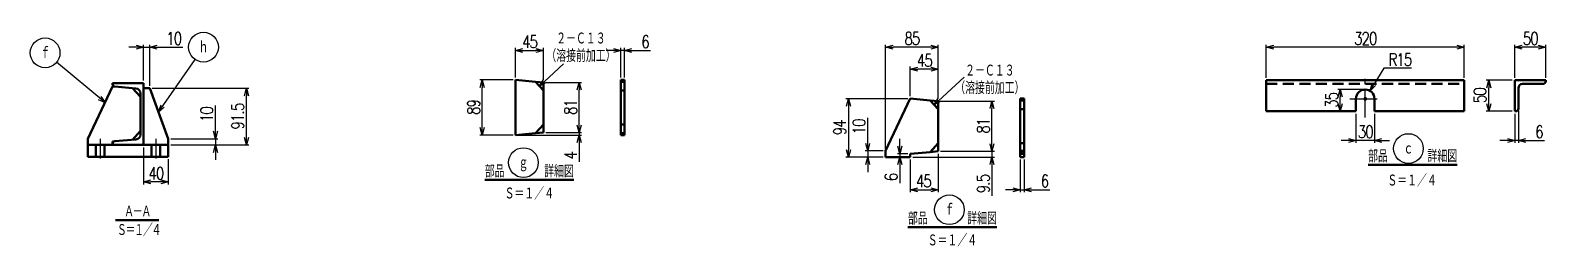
# Model space of a CAD drawing. Header units: millimetres. Extents: x -284 to 3112, y -2398 to 1551.
# Drawn here: x 661 to 3112, y -2398 to -2048 of the extents above; entities that cross this region are included whole.
import ezdxf

# ---------------------------------------------------------------- set-up
doc = ezdxf.new("R2010")
doc.units = ezdxf.units.MM
doc.header["$LTSCALE"] = 1.40315
doc.linetypes.add('CENTER', pattern=[50.8, 31.75, -6.35, 6.35, -6.35])
doc.linetypes.add('DASHED', pattern=[19.05, 12.7, -6.35])
doc.layers.add('NoLayerName_001', color=7, linetype='Continuous')
doc.styles.get("Standard").update_dxf_attribs({"font": 'txt', "bigfont": 'extfont2'})
doc.dimstyles.get("Standard").update_dxf_attribs({"dimtxt": 2.5, "dimasz": 2.5, "dimexe": 1.25, "dimexo": 0.625, "dimtad": 1, "dimdec": 3, "dimzin": 0, "dimdsep": 46, "dimtxsty": 'Standard', "dimcen": 2.5, "dimadec": 0, "dimazin": 0, "dimtfac": 0.75, "dimtdec": 3, "dimtmove": 0, "dimatfit": 3, "dimfxl": 1, "dimarcsym": 0})

# ---------------------------------------------------------------- blocks, each defined once
blk = doc.blocks.new('_OPEN30')
at = {"color": 0, "linetype": 'ByBlock', "lineweight": -2}
for p, q in [((-1, 0.267949), (0, 0)), ((0, 0), (-1, -0.267949)), ((0, 0), (-1, 0))]:
    blk.add_line(p, q, dxfattribs=at)
blk = doc.blocks.new('*D148')
at = {"layer": 'Defpoints', "color": 0}
for p in [(854.3, -2075.5), (844.3, -2133.4), (854.3, -2141.9)]:
    blk.add_point(p, dxfattribs=at)
at = {"layer": 'NoLayerName_001', "color": 0, "linetype": 'Continuous', "lineweight": 25}
for p, q in [((832.3, -2075.5), (820.3, -2075.5)), ((844.3, -2129.4), (844.3, -2071.5)), ((844.3, -2075.5), (854.3, -2075.5)), ((854.3, -2137.9), (854.3, -2071.5)), ((854.3, -2075.5), (908, -2075.5)), ((866.3, -2075.5), (878.3, -2075.5))]:
    blk.add_line(p, q, dxfattribs=at)
at = {"layer": 'NoLayerName_001', "color": 0, "lineweight": 25, "xscale": 12, "yscale": 12, "zscale": 12}
blk.add_blockref('_OPEN30', (844.3, -2075.5), dxfattribs=at)
at = {"layer": 'NoLayerName_001', "color": 0, "lineweight": 25, "xscale": 12, "yscale": 12, "zscale": 12, "rotation": 180}
blk.add_blockref('_OPEN30', (854.3, -2075.5), dxfattribs=at)
at = {"layer": 'NoLayerName_001', "color": 2, "lineweight": 50, "insert": (893.1, -2061.5), "char_height": 20, "attachment_point": 5}
blk.add_mtext('\\W0.8000;\\T0.8750;10', dxfattribs=at)
blk = doc.blocks.new('*D149')
at = {"layer": 'Defpoints', "color": 0}
for p in [(844.3, -2233.4), (884.3, -2252.4), (844.3, -2293.2)]:
    blk.add_point(p, dxfattribs=at)
at = {"layer": 'NoLayerName_001', "color": 0, "linetype": 'Continuous', "lineweight": 25}
for p, q in [((844.3, -2237.4), (844.3, -2297.2)), ((884.3, -2256.4), (884.3, -2297.2)), ((872.3, -2293.2), (856.3, -2293.2))]:
    blk.add_line(p, q, dxfattribs=at)
at = {"layer": 'NoLayerName_001', "color": 0, "lineweight": 25, "xscale": 12, "yscale": 12, "zscale": 12, "rotation": 180}
blk.add_blockref('_OPEN30', (844.3, -2293.2), dxfattribs=at)
at = {"layer": 'NoLayerName_001', "color": 0, "lineweight": 25, "xscale": 12, "yscale": 12, "zscale": 12}
blk.add_blockref('_OPEN30', (884.3, -2293.2), dxfattribs=at)
at = {"layer": 'NoLayerName_001', "color": 2, "lineweight": 50, "insert": (864.3, -2279.2), "char_height": 20, "attachment_point": 5}
blk.add_mtext('\\W0.8000;\\T0.8750;40', dxfattribs=at)
blk = doc.blocks.new('*D150')
at = {"layer": 'Defpoints', "color": 0}
for p in [(854.3, -2141.9), (1010.7, -2141.9), (884.3, -2233.4)]:
    blk.add_point(p, dxfattribs=at)
at = {"layer": 'NoLayerName_001', "color": 0, "linetype": 'Continuous', "lineweight": 25}
for p, q in [((858.3, -2141.9), (1014.7, -2141.9)), ((1010.7, -2221.4), (1010.7, -2153.9)), ((888.3, -2233.4), (1014.7, -2233.4))]:
    blk.add_line(p, q, dxfattribs=at)
at = {"layer": 'NoLayerName_001', "color": 0, "lineweight": 25, "xscale": 12, "yscale": 12, "zscale": 12}
for p, rotation in [((1010.7, -2141.9), 90), ((1010.7, -2233.4), 270)]:
    blk.add_blockref('_OPEN30', p, dxfattribs=dict(at, rotation=rotation))
at = {"layer": 'NoLayerName_001', "color": 2, "lineweight": 50, "insert": (996.7, -2187.7), "char_height": 20, "attachment_point": 5, "rotation": 90}
blk.add_mtext('\\W0.8000;\\T0.8750;91.5', dxfattribs=at)
blk = doc.blocks.new('*D151')
at = {"layer": 'Defpoints', "color": 0}
for p in [(884.3, -2223.4), (884.3, -2233.4), (960.6, -2233.4)]:
    blk.add_point(p, dxfattribs=at)
at = {"layer": 'NoLayerName_001', "color": 0, "linetype": 'Continuous', "lineweight": 25}
for p, q in [((960.6, -2223.4), (960.6, -2169.7)), ((960.6, -2211.4), (960.6, -2199.4)), ((888.3, -2223.4), (964.6, -2223.4)), ((960.6, -2223.4), (960.6, -2233.4)), ((888.3, -2233.4), (964.6, -2233.4)), ((960.6, -2245.4), (960.6, -2257.4))]:
    blk.add_line(p, q, dxfattribs=at)
at = {"layer": 'NoLayerName_001', "color": 0, "lineweight": 25, "xscale": 12, "yscale": 12, "zscale": 12}
for p, rotation in [((960.6, -2223.4), 270), ((960.6, -2233.4), 90)]:
    blk.add_blockref('_OPEN30', p, dxfattribs=dict(at, rotation=rotation))
at = {"layer": 'NoLayerName_001', "color": 2, "lineweight": 50, "insert": (946.6, -2184.5), "char_height": 20, "attachment_point": 5, "rotation": 90}
blk.add_mtext('\\W0.8000;\\T0.8750;10', dxfattribs=at)
blk = doc.blocks.new('JZB_0083')
at = {"layer": 'NoLayerName_001', "color": 7, "linetype": 'Continuous', "lineweight": 50}
for p, q in [((0, 98.1), (0, 100)), ((0, 100), (50, 100)), ((50, 100), (50, 0)), ((37.7, 91.2), (3.7, 94.1)), ((45, 16.8), (45, 83.2)), ((0, 0), (0, 1.9)), ((50, 0), (0, 0)), ((3.7, 5.9), (37.7, 8.8))]:
    blk.add_line(p, q, dxfattribs=at)
for centre, radius, start, end in [((4, 98.1), 4, 180, 265), ((37, 83.2), 8, 0, 85), ((4, 1.9), 4, 95, 180), ((37, 16.8), 8, 275, 0)]:
    blk.add_arc(centre, radius, start, end, dxfattribs=at)
blk = doc.blocks.new('JZB_0084')
at = {"layer": 'NoLayerName_001', "color": 7, "linetype": 'Continuous', "lineweight": 50}
for p, q in [((10, 91.5), (0, 91.5)), ((40, 10), (10, 91.5)), ((40, 0), (40, 10))]:
    blk.add_line(p, q, dxfattribs=at)
blk = doc.blocks.new('JZB_0085')
at = {"layer": 'NoLayerName_001', "color": 7, "linetype": 'Continuous', "lineweight": 50}
for p, q in [((40, 19), (0, 19)), ((0, 0), (0, 19)), ((0, 0), (130, 0)), ((130, 19), (90, 19)), ((130, 0), (130, 19))]:
    blk.add_line(p, q, dxfattribs=at)
blk = doc.blocks.new('JZB_0086')
at = {"layer": 'NoLayerName_001', "color": 4, "linetype": 'CENTER', "lineweight": 25}
blk.add_line((7, 32), (7, 0), dxfattribs=at)
at = {"layer": 'NoLayerName_001', "color": 3, "linetype": 'DASHED', "lineweight": 50}
for p, q in [((0, 22), (0, 3)), ((14, 3), (14, 22))]:
    blk.add_line(p, q, dxfattribs=at)
blk = doc.blocks.new('JZB_0087')
at = {"layer": 'NoLayerName_001', "color": 4, "linetype": 'CENTER', "lineweight": 25}
blk.add_line((7, 32), (7, 0), dxfattribs=at)
at = {"layer": 'NoLayerName_001', "color": 3, "linetype": 'DASHED', "lineweight": 50}
for p, q in [((0, 22), (0, 3)), ((14, 3), (14, 22))]:
    blk.add_line(p, q, dxfattribs=at)
blk = doc.blocks.new('JZB_0088')
at = {"layer": 'NoLayerName_001', "color": 7, "linetype": 'Continuous', "lineweight": 50}
for p, q in [((40, 94.5), (0, 10)), ((43.7, 94.1), (40, 94.5)), ((85, 77.5), (72, 91.7)), ((0, 10), (0, 0)), ((0, 0), (40, 0)), ((40, 5.5), (43.7, 5.9)), ((40, 1.9), (40, 5.5)), ((72, 8.3), (85, 22.5))]:
    blk.add_line(p, q, dxfattribs=at)
blk = doc.blocks.new('DIM_0017')
at = {"color": 3, "linetype": 'Continuous', "lineweight": 25}
for points in [[(121.5, 0), (42.5, 65.5)], [(114.3, 10.1), (121.5, 0), (110.2, 5.2)]]:
    blk.add_lwpolyline(points, dxfattribs=at)
blk.add_circle((24, 80.8), 24, dxfattribs=at)
at = {"color": 2, "linetype": 'Continuous', "lineweight": 50, "width": 0.666667}
blk.add_text('ｆ', height=20, dxfattribs=at).set_placement((16, 70.8))
blk = doc.blocks.new('DIM_0018')
at = {"color": 3, "linetype": 'Continuous', "lineweight": 25}
for points in [[(0, 0), (59.2, 85.1)], [(9.5, 8), (0, 0), (4.2, 11.7)]]:
    blk.add_lwpolyline(points, dxfattribs=at)
blk.add_circle((72.9, 104.8), 24, dxfattribs=at)
at = {"color": 2, "linetype": 'Continuous', "lineweight": 50, "width": 0.666667}
blk.add_text('ｈ', height=20, dxfattribs=at).set_placement((64.9, 94.8))
blk = doc.blocks.new('*D152')
at = {"layer": 'Defpoints', "color": 0}
for p in [(1392.2, -2128.5), (1446.1, -2128.5), (1446.1, -2217.4)]:
    blk.add_point(p, dxfattribs=at)
at = {"layer": 'NoLayerName_001', "color": 0, "linetype": 'Continuous', "lineweight": 25}
for p, q in [((1442.1, -2128.5), (1388.2, -2128.5)), ((1392.2, -2205.4), (1392.2, -2140.5)), ((1442.1, -2217.4), (1388.2, -2217.4))]:
    blk.add_line(p, q, dxfattribs=at)
at = {"layer": 'NoLayerName_001', "color": 0, "lineweight": 25, "xscale": 12, "yscale": 12, "zscale": 12}
for p, rotation in [((1392.2, -2128.5), 90), ((1392.2, -2217.4), 270)]:
    blk.add_blockref('_OPEN30', p, dxfattribs=dict(at, rotation=rotation))
at = {"layer": 'NoLayerName_001', "color": 2, "lineweight": 50, "insert": (1378.2, -2173), "char_height": 20, "attachment_point": 5, "rotation": 90}
blk.add_mtext('\\W0.8000;\\T0.8750;89', dxfattribs=at)
blk = doc.blocks.new('*D153')
at = {"layer": 'Defpoints', "color": 0}
for p in [(1446.1, -2217.4), (1549, -2213.5), (1549, -2217.4)]:
    blk.add_point(p, dxfattribs=at)
at = {"layer": 'NoLayerName_001', "color": 0, "linetype": 'Continuous', "lineweight": 25}
for p, q in [((1549, -2201.5), (1549, -2189.5)), ((1450.1, -2217.4), (1553, -2217.4)), ((1549, -2213.5), (1549, -2217.4)), ((1549, -2217.4), (1549, -2260.9)), ((1549, -2229.4), (1549, -2241.4))]:
    blk.add_line(p, q, dxfattribs=at)
at = {"layer": 'NoLayerName_001', "color": 0, "lineweight": 25, "xscale": 12, "yscale": 12, "zscale": 12}
for p, rotation in [((1549, -2213.5), 270), ((1549, -2217.4), 90)]:
    blk.add_blockref('_OPEN30', p, dxfattribs=dict(at, rotation=rotation))
at = {"layer": 'NoLayerName_001', "color": 2, "lineweight": 50, "insert": (1535, -2251.1), "char_height": 20, "attachment_point": 5, "rotation": 90}
blk.add_mtext('\\W0.8000;\\T0.8750;4', dxfattribs=at)
blk = doc.blocks.new('*D154')
at = {"layer": 'Defpoints', "color": 0}
for p in [(1491.1, -2132.4), (1549, -2132.4), (1491.1, -2213.5)]:
    blk.add_point(p, dxfattribs=at)
at = {"layer": 'NoLayerName_001', "color": 0, "linetype": 'Continuous', "lineweight": 25}
for p, q in [((1495.1, -2132.4), (1553, -2132.4)), ((1549, -2201.5), (1549, -2144.4)), ((1495.1, -2213.5), (1553, -2213.5))]:
    blk.add_line(p, q, dxfattribs=at)
at = {"layer": 'NoLayerName_001', "color": 0, "lineweight": 25, "xscale": 12, "yscale": 12, "zscale": 12}
for p, rotation in [((1549, -2132.4), 90), ((1549, -2213.5), 270)]:
    blk.add_blockref('_OPEN30', p, dxfattribs=dict(at, rotation=rotation))
at = {"layer": 'NoLayerName_001', "color": 2, "lineweight": 50, "insert": (1535, -2173), "char_height": 20, "attachment_point": 5, "rotation": 90}
blk.add_mtext('\\W0.8000;\\T0.8750;81', dxfattribs=at)
blk = doc.blocks.new('*D155')
at = {"layer": 'Defpoints', "color": 0}
for p in [(1491.1, -2080.8), (1446.1, -2128.5), (1491.1, -2132.4)]:
    blk.add_point(p, dxfattribs=at)
at = {"layer": 'NoLayerName_001', "color": 0, "linetype": 'Continuous', "lineweight": 25}
for p, q in [((1446.1, -2124.5), (1446.1, -2076.8)), ((1458.1, -2080.8), (1479.1, -2080.8)), ((1491.1, -2128.4), (1491.1, -2076.8))]:
    blk.add_line(p, q, dxfattribs=at)
at = {"layer": 'NoLayerName_001', "color": 0, "lineweight": 25, "xscale": 12, "yscale": 12, "zscale": 12, "rotation": 180}
blk.add_blockref('_OPEN30', (1446.1, -2080.8), dxfattribs=at)
at = {"layer": 'NoLayerName_001', "color": 0, "lineweight": 25, "xscale": 12, "yscale": 12, "zscale": 12}
blk.add_blockref('_OPEN30', (1491.1, -2080.8), dxfattribs=at)
at = {"layer": 'NoLayerName_001', "color": 2, "lineweight": 50, "insert": (1468.6, -2066.8), "char_height": 20, "attachment_point": 5}
blk.add_mtext('\\W0.8000;\\T0.8750;45', dxfattribs=at)
blk = doc.blocks.new('*D156')
at = {"layer": 'Defpoints', "color": 0}
for p in [(1616.4, -2080.8), (1616.4, -2128.5), (1622.4, -2128.5)]:
    blk.add_point(p, dxfattribs=at)
at = {"layer": 'NoLayerName_001', "color": 0, "linetype": 'Continuous', "lineweight": 25}
for p, q in [((1604.4, -2080.8), (1592.4, -2080.8)), ((1616.4, -2124.5), (1616.4, -2076.8)), ((1622.4, -2080.8), (1616.4, -2080.8)), ((1622.4, -2124.5), (1622.4, -2076.8)), ((1622.4, -2080.8), (1664.3, -2080.8)), ((1634.4, -2080.8), (1646.4, -2080.8))]:
    blk.add_line(p, q, dxfattribs=at)
at = {"layer": 'NoLayerName_001', "color": 0, "lineweight": 25, "xscale": 12, "yscale": 12, "zscale": 12}
blk.add_blockref('_OPEN30', (1616.4, -2080.8), dxfattribs=at)
at = {"layer": 'NoLayerName_001', "color": 0, "lineweight": 25, "xscale": 12, "yscale": 12, "zscale": 12, "rotation": 180}
blk.add_blockref('_OPEN30', (1622.4, -2080.8), dxfattribs=at)
at = {"layer": 'NoLayerName_001', "color": 2, "lineweight": 50, "insert": (1655.4, -2066.8), "char_height": 20, "attachment_point": 5}
blk.add_mtext('\\W0.8000;\\T0.8750;6', dxfattribs=at)
blk = doc.blocks.new('DIM_0023')
at = {"color": 3, "linetype": 'Continuous', "lineweight": 25}
blk.add_line((0, 0), (39.2, 35.9), dxfattribs=at)
blk.add_lwpolyline([(11, 5.7), (0, 0), (6.7, 10.5)], dxfattribs=at)
at = {"color": 2, "linetype": 'Continuous', "lineweight": 50, "width": 0.666667}
for s, p in [('\u3000２－Ｃ１３', (11.2, 66.9)), ('（溶接前加工）', (11.2, 38.9))]:
    blk.add_text(s, height=20, dxfattribs=at).set_placement(p)
blk = doc.blocks.new('JZB_0089')
at = {"layer": 'NoLayerName_001', "color": 7, "linetype": 'Continuous', "lineweight": 50}
for p, q in [((0, 88.9), (0, 0)), ((32, 86.1), (0, 88.9)), ((45, 72), (32, 86.1)), ((45, 72), (45, 16.9)), ((32, 2.8), (0, 0)), ((32, 2.8), (45, 16.9))]:
    blk.add_line(p, q, dxfattribs=at)
at = {"layer": 'NoLayerName_001', "color": 3, "linetype": 'Continuous', "lineweight": 50}
for p, q in [((32, 86.1), (45, 85)), ((45, 72), (45, 85)), ((32, 2.8), (45, 3.9)), ((45, 16.9), (45, 3.9))]:
    blk.add_line(p, q, dxfattribs=at)
blk = doc.blocks.new('JZB_0090')
at = {"layer": 'NoLayerName_001', "color": 7, "linetype": 'Continuous', "lineweight": 50}
for p, q in [((0, 88.9), (6, 88.9)), ((0, 88.9), (0, 0)), ((0, 86.1), (6, 86.1)), ((6, 88.9), (6, 0)), ((6, 72), (0, 72)), ((0, 16.9), (6, 16.9)), ((6, 2.8), (0, 2.8)), ((0, 0), (6, 0))]:
    blk.add_line(p, q, dxfattribs=at)
blk = doc.blocks.new('DIM_0019')
at = {"color": 3, "linetype": 'Continuous', "lineweight": 25}
blk.add_circle((24, 24), 24, dxfattribs=at)
at = {"color": 2, "linetype": 'Continuous', "lineweight": 50, "width": 0.666667}
blk.add_text('ｇ', height=20, dxfattribs=at).set_placement((16, 14))
blk = doc.blocks.new('*D158')
at = {"layer": 'Defpoints', "color": 0}
for p in [(2015.6, -2253.2), (2044.6, -2243.2), (2044.6, -2253.2)]:
    blk.add_point(p, dxfattribs=at)
at = {"layer": 'NoLayerName_001', "color": 0, "linetype": 'Continuous', "lineweight": 25}
for p, q in [((2015.6, -2243.2), (2015.6, -2189.5)), ((2015.6, -2231.2), (2015.6, -2219.2)), ((2040.6, -2243.2), (2011.6, -2243.2)), ((2040.6, -2253.2), (2011.6, -2253.2)), ((2015.6, -2243.2), (2015.6, -2253.2)), ((2015.6, -2265.2), (2015.6, -2277.2))]:
    blk.add_line(p, q, dxfattribs=at)
at = {"layer": 'NoLayerName_001', "color": 0, "lineweight": 25, "xscale": 12, "yscale": 12, "zscale": 12}
for p, rotation in [((2015.6, -2243.2), 270), ((2015.6, -2253.2), 90)]:
    blk.add_blockref('_OPEN30', p, dxfattribs=dict(at, rotation=rotation))
at = {"layer": 'NoLayerName_001', "color": 2, "lineweight": 50, "insert": (2001.6, -2204.3), "char_height": 20, "attachment_point": 5, "rotation": 90}
blk.add_mtext('\\W0.8000;\\T0.8750;10', dxfattribs=at)
blk = doc.blocks.new('*D159')
at = {"layer": 'Defpoints', "color": 0}
for p in [(2084.6, -2158.7), (1984.5, -2253.2), (2044.6, -2253.2)]:
    blk.add_point(p, dxfattribs=at)
at = {"layer": 'NoLayerName_001', "color": 0, "linetype": 'Continuous', "lineweight": 25}
for p, q in [((2080.6, -2158.7), (1980.5, -2158.7)), ((1984.5, -2170.7), (1984.5, -2241.2)), ((2040.6, -2253.2), (1980.5, -2253.2))]:
    blk.add_line(p, q, dxfattribs=at)
at = {"layer": 'NoLayerName_001', "color": 0, "lineweight": 25, "xscale": 12, "yscale": 12, "zscale": 12}
for p, rotation in [((1984.5, -2158.7), 90), ((1984.5, -2253.2), 270)]:
    blk.add_blockref('_OPEN30', p, dxfattribs=dict(at, rotation=rotation))
at = {"layer": 'NoLayerName_001', "color": 2, "lineweight": 50, "insert": (1970.5, -2205.9), "char_height": 20, "attachment_point": 5, "rotation": 90}
blk.add_mtext('\\W0.8000;\\T0.8750;94', dxfattribs=at)
blk = doc.blocks.new('*D160')
at = {"layer": 'Defpoints', "color": 0}
for p in [(2129.6, -2162.6), (2216.7, -2162.6), (2129.6, -2243.7)]:
    blk.add_point(p, dxfattribs=at)
at = {"layer": 'NoLayerName_001', "color": 0, "linetype": 'Continuous', "lineweight": 25}
for p, q in [((2133.6, -2162.6), (2220.7, -2162.6)), ((2216.7, -2231.7), (2216.7, -2174.6)), ((2133.6, -2243.7), (2220.7, -2243.7))]:
    blk.add_line(p, q, dxfattribs=at)
at = {"layer": 'NoLayerName_001', "color": 0, "lineweight": 25, "xscale": 12, "yscale": 12, "zscale": 12}
for p, rotation in [((2216.7, -2162.6), 90), ((2216.7, -2243.7), 270)]:
    blk.add_blockref('_OPEN30', p, dxfattribs=dict(at, rotation=rotation))
at = {"layer": 'NoLayerName_001', "color": 2, "lineweight": 50, "insert": (2202.7, -2203.2), "char_height": 20, "attachment_point": 5, "rotation": 90}
blk.add_mtext('\\W0.8000;\\T0.8750;81', dxfattribs=at)
blk = doc.blocks.new('*D161')
at = {"layer": 'Defpoints', "color": 0}
for p in [(2084.6, -2111), (2084.6, -2158.7), (2129.6, -2162.6)]:
    blk.add_point(p, dxfattribs=at)
at = {"layer": 'NoLayerName_001', "color": 0, "linetype": 'Continuous', "lineweight": 25}
for p, q in [((2084.6, -2154.7), (2084.6, -2107)), ((2129.6, -2158.6), (2129.6, -2107)), ((2117.6, -2111), (2096.6, -2111))]:
    blk.add_line(p, q, dxfattribs=at)
at = {"layer": 'NoLayerName_001', "color": 0, "lineweight": 25, "xscale": 12, "yscale": 12, "zscale": 12, "rotation": 180}
blk.add_blockref('_OPEN30', (2084.6, -2111), dxfattribs=at)
at = {"layer": 'NoLayerName_001', "color": 0, "lineweight": 25, "xscale": 12, "yscale": 12, "zscale": 12}
blk.add_blockref('_OPEN30', (2129.6, -2111), dxfattribs=at)
at = {"layer": 'NoLayerName_001', "color": 2, "lineweight": 50, "insert": (2107.1, -2097), "char_height": 20, "attachment_point": 5}
blk.add_mtext('\\W0.8000;\\T0.8750;45', dxfattribs=at)
blk = doc.blocks.new('*D162')
at = {"layer": 'Defpoints', "color": 0}
for p in [(2044.6, -2075.5), (2129.6, -2162.6), (2044.6, -2243.2)]:
    blk.add_point(p, dxfattribs=at)
at = {"layer": 'NoLayerName_001', "color": 0, "linetype": 'Continuous', "lineweight": 25}
for p, q in [((2044.6, -2239.2), (2044.6, -2071.5)), ((2117.6, -2075.5), (2056.6, -2075.5)), ((2129.6, -2158.6), (2129.6, -2071.5))]:
    blk.add_line(p, q, dxfattribs=at)
at = {"layer": 'NoLayerName_001', "color": 0, "lineweight": 25, "xscale": 12, "yscale": 12, "zscale": 12, "rotation": 180}
blk.add_blockref('_OPEN30', (2044.6, -2075.5), dxfattribs=at)
at = {"layer": 'NoLayerName_001', "color": 0, "lineweight": 25, "xscale": 12, "yscale": 12, "zscale": 12}
blk.add_blockref('_OPEN30', (2129.6, -2075.5), dxfattribs=at)
at = {"layer": 'NoLayerName_001', "color": 2, "lineweight": 50, "insert": (2087.1, -2061.5), "char_height": 20, "attachment_point": 5}
blk.add_mtext('\\W0.8000;\\T0.8750;85', dxfattribs=at)
blk = doc.blocks.new('DIM_0024')
at = {"color": 3, "linetype": 'Continuous', "lineweight": 25}
blk.add_line((0, 0), (48.6, 44.6), dxfattribs=at)
blk.add_lwpolyline([(11, 5.7), (0, 0), (6.7, 10.5)], dxfattribs=at)
at = {"color": 2, "linetype": 'Continuous', "lineweight": 50, "width": 0.666667}
for s, p in [('\u3000２－Ｃ１３', (34.1, 45.3)), ('（溶接前加工）', (34.1, 17.3))]:
    blk.add_text(s, height=20, dxfattribs=at).set_placement(p)
blk = doc.blocks.new('*D164')
at = {"layer": 'Defpoints', "color": 0}
for p in [(2067.6, -2253.2), (2084.6, -2247.6), (2084.6, -2253.2)]:
    blk.add_point(p, dxfattribs=at)
at = {"layer": 'NoLayerName_001', "color": 0, "linetype": 'Continuous', "lineweight": 25}
for p, q in [((2067.6, -2235.6), (2067.6, -2223.6)), ((2080.6, -2247.6), (2063.6, -2247.6)), ((2067.6, -2247.6), (2067.6, -2253.2)), ((2067.6, -2253.2), (2067.6, -2295.1)), ((2067.6, -2265.2), (2067.6, -2277.2))]:
    blk.add_line(p, q, dxfattribs=at)
at = {"layer": 'NoLayerName_001', "color": 0, "lineweight": 25, "xscale": 12, "yscale": 12, "zscale": 12}
for p, rotation in [((2067.6, -2247.6), 270), ((2067.6, -2253.2), 90)]:
    blk.add_blockref('_OPEN30', p, dxfattribs=dict(at, rotation=rotation))
at = {"layer": 'NoLayerName_001', "color": 2, "lineweight": 50, "insert": (2053.6, -2286.1), "char_height": 20, "attachment_point": 5, "rotation": 90}
blk.add_mtext('\\W0.8000;\\T0.8750;6', dxfattribs=at)
blk = doc.blocks.new('*D165')
at = {"layer": 'Defpoints', "color": 0}
for p in [(2084.6, -2253.2), (2216.7, -2243.7), (2216.7, -2253.2)]:
    blk.add_point(p, dxfattribs=at)
at = {"layer": 'NoLayerName_001', "color": 0, "linetype": 'Continuous', "lineweight": 25}
for p, q in [((2216.7, -2231.7), (2216.7, -2219.7)), ((2088.6, -2253.2), (2220.7, -2253.2)), ((2216.7, -2243.7), (2216.7, -2253.2)), ((2216.7, -2253.2), (2216.7, -2315.8)), ((2216.7, -2265.2), (2216.7, -2277.2))]:
    blk.add_line(p, q, dxfattribs=at)
at = {"layer": 'NoLayerName_001', "color": 0, "lineweight": 25, "xscale": 12, "yscale": 12, "zscale": 12}
for p, rotation in [((2216.7, -2243.7), 270), ((2216.7, -2253.2), 90)]:
    blk.add_blockref('_OPEN30', p, dxfattribs=dict(at, rotation=rotation))
at = {"layer": 'NoLayerName_001', "color": 2, "lineweight": 50, "insert": (2202.7, -2296.5), "char_height": 20, "attachment_point": 5, "rotation": 90}
blk.add_mtext('\\W0.8000;\\T0.8750;9.5', dxfattribs=at)
blk = doc.blocks.new('*D166')
at = {"layer": 'Defpoints', "color": 0}
for p in [(2084.6, -2253.2), (2129.6, -2243.7), (2129.6, -2305.7)]:
    blk.add_point(p, dxfattribs=at)
at = {"layer": 'NoLayerName_001', "color": 0, "linetype": 'Continuous', "lineweight": 25}
for p, q in [((2129.6, -2247.7), (2129.6, -2309.7)), ((2084.6, -2257.2), (2084.6, -2309.7)), ((2096.6, -2305.7), (2117.6, -2305.7))]:
    blk.add_line(p, q, dxfattribs=at)
at = {"layer": 'NoLayerName_001', "color": 0, "lineweight": 25, "xscale": 12, "yscale": 12, "zscale": 12, "rotation": 180}
blk.add_blockref('_OPEN30', (2084.6, -2305.7), dxfattribs=at)
at = {"layer": 'NoLayerName_001', "color": 0, "lineweight": 25, "xscale": 12, "yscale": 12, "zscale": 12}
blk.add_blockref('_OPEN30', (2129.6, -2305.7), dxfattribs=at)
at = {"layer": 'NoLayerName_001', "color": 2, "lineweight": 50, "insert": (2105.5, -2291.7), "char_height": 20, "attachment_point": 5}
blk.add_mtext('\\W0.8000;\\T0.8750;45', dxfattribs=at)
blk = doc.blocks.new('*D167')
at = {"layer": 'Defpoints', "color": 0}
for p in [(2262.5, -2253.2), (2268.5, -2253.2), (2268.5, -2305.7)]:
    blk.add_point(p, dxfattribs=at)
at = {"layer": 'NoLayerName_001', "color": 0, "linetype": 'Continuous', "lineweight": 25}
for p, q in [((2262.5, -2257.2), (2262.5, -2309.7)), ((2268.5, -2257.2), (2268.5, -2309.7)), ((2250.5, -2305.7), (2238.5, -2305.7)), ((2262.5, -2305.7), (2268.5, -2305.7)), ((2268.5, -2305.7), (2310.4, -2305.7)), ((2280.5, -2305.7), (2292.5, -2305.7))]:
    blk.add_line(p, q, dxfattribs=at)
at = {"layer": 'NoLayerName_001', "color": 0, "lineweight": 25, "xscale": 12, "yscale": 12, "zscale": 12}
blk.add_blockref('_OPEN30', (2262.5, -2305.7), dxfattribs=at)
at = {"layer": 'NoLayerName_001', "color": 0, "lineweight": 25, "xscale": 12, "yscale": 12, "zscale": 12, "rotation": 180}
blk.add_blockref('_OPEN30', (2268.5, -2305.7), dxfattribs=at)
at = {"layer": 'NoLayerName_001', "color": 2, "lineweight": 50, "insert": (2301.5, -2291.7), "char_height": 20, "attachment_point": 5}
blk.add_mtext('\\W0.8000;\\T0.8750;6', dxfattribs=at)
blk = doc.blocks.new('JZB_0091')
at = {"layer": 'NoLayerName_001', "color": 7, "linetype": 'Continuous', "lineweight": 50}
for p, q in [((40, 94.5), (0, 10)), ((72, 91.7), (40, 94.5)), ((85, 77.5), (72, 91.7)), ((85, 77.5), (85, 22.5)), ((0, 10), (0, 0)), ((0, 0), (40, 0)), ((72, 8.3), (40, 5.5)), ((40, 0), (40, 5.5)), ((72, 8.3), (85, 22.5))]:
    blk.add_line(p, q, dxfattribs=at)
at = {"layer": 'NoLayerName_001', "color": 3, "linetype": 'Continuous', "lineweight": 50}
for p, q in [((72, 91.7), (85, 90.5)), ((85, 77.5), (85, 90.5)), ((72, 8.3), (85, 9.5)), ((85, 22.5), (85, 9.5))]:
    blk.add_line(p, q, dxfattribs=at)
blk = doc.blocks.new('JZB_0092')
at = {"layer": 'NoLayerName_001', "color": 7, "linetype": 'Continuous', "lineweight": 50}
for p, q in [((0, 94.5), (6, 94.5)), ((0, 0), (0, 94.5)), ((0, 91.7), (6, 91.7)), ((6, 77.5), (0, 77.5)), ((6, 0), (6, 94.5)), ((0, 22.5), (6, 22.5)), ((6, 8.3), (0, 8.3)), ((0, 5.5), (6, 5.5)), ((0, 0), (6, 0))]:
    blk.add_line(p, q, dxfattribs=at)
at = {"layer": 'NoLayerName_001', "color": 3, "linetype": 'DASHED', "lineweight": 50}
blk.add_line((0, 10), (6, 10), dxfattribs=at)
blk = doc.blocks.new('DIM_0020')
at = {"color": 3, "linetype": 'Continuous', "lineweight": 25}
blk.add_circle((24, 24), 24, dxfattribs=at)
at = {"color": 2, "linetype": 'Continuous', "lineweight": 50, "width": 0.666667}
blk.add_text('ｆ', height=20, dxfattribs=at).set_placement((16, 14))
blk = doc.blocks.new('*D169')
at = {"layer": 'Defpoints', "color": 0}
for p in [(2828.2, -2146.1), (2820.4, -2159)]:
    blk.add_point(p, dxfattribs=at)
at = {"layer": 'NoLayerName_001', "color": 0, "linetype": 'Continuous', "lineweight": 25}
for p, q in [((2850.4, -2109.5), (2834.4, -2135.9)), ((2895, -2109.5), (2850.4, -2109.5))]:
    blk.add_line(p, q, dxfattribs=at)
at = {"layer": 'NoLayerName_001', "color": 0, "linetype": 'Continuous', "lineweight": 50}
for p, q in [((2820.4, -2161.5), (2820.4, -2156.5)), ((2817.9, -2159), (2822.9, -2159))]:
    blk.add_line(p, q, dxfattribs=at)
at = {"layer": 'NoLayerName_001', "color": 0, "lineweight": 25, "xscale": 12, "yscale": 12, "zscale": 12, "rotation": 238.7759278448003}
blk.add_blockref('_OPEN30', (2828.2, -2146.1), dxfattribs=at)
at = {"layer": 'NoLayerName_001', "color": 2, "lineweight": 50, "insert": (2876.4, -2095.5), "char_height": 20, "attachment_point": 5}
blk.add_mtext('\\W0.8000;\\T0.8750;R15', dxfattribs=at)
blk = doc.blocks.new('_NONE')
blk = doc.blocks.new('*D170')
at = {"layer": 'Defpoints', "color": 0}
for p in [(2805.4, -2179), (2835.4, -2179), (2805.4, -2226.2)]:
    blk.add_point(p, dxfattribs=at)
at = {"layer": 'NoLayerName_001', "color": 0, "linetype": 'Continuous', "lineweight": 25}
for p, q in [((2805.4, -2183), (2805.4, -2230.2)), ((2835.4, -2183), (2835.4, -2230.2)), ((2793.4, -2226.2), (2781.4, -2226.2)), ((2835.4, -2226.2), (2805.4, -2226.2)), ((2847.4, -2226.2), (2859.4, -2226.2))]:
    blk.add_line(p, q, dxfattribs=at)
at = {"layer": 'NoLayerName_001', "color": 0, "lineweight": 25, "xscale": 12, "yscale": 12, "zscale": 12}
blk.add_blockref('_OPEN30', (2805.4, -2226.2), dxfattribs=at)
at = {"layer": 'NoLayerName_001', "color": 0, "lineweight": 25, "xscale": 12, "yscale": 12, "zscale": 12, "rotation": 180}
blk.add_blockref('_OPEN30', (2835.4, -2226.2), dxfattribs=at)
at = {"layer": 'NoLayerName_001', "color": 2, "lineweight": 50, "insert": (2820.4, -2212.2), "char_height": 20, "attachment_point": 5}
blk.add_mtext('\\W0.8000;\\T0.8750;30', dxfattribs=at)
blk = doc.blocks.new('*D171')
at = {"layer": 'Defpoints', "color": 0}
for p in [(2660.4, -2075.5), (2660.4, -2129), (2980.4, -2129)]:
    blk.add_point(p, dxfattribs=at)
at = {"layer": 'NoLayerName_001', "color": 0, "linetype": 'Continuous', "lineweight": 25}
for p, q in [((2660.4, -2125), (2660.4, -2071.5)), ((2968.4, -2075.5), (2672.4, -2075.5)), ((2980.4, -2125), (2980.4, -2071.5))]:
    blk.add_line(p, q, dxfattribs=at)
at = {"layer": 'NoLayerName_001', "color": 0, "lineweight": 25, "xscale": 12, "yscale": 12, "zscale": 12, "rotation": 180}
blk.add_blockref('_OPEN30', (2660.4, -2075.5), dxfattribs=at)
at = {"layer": 'NoLayerName_001', "color": 0, "lineweight": 25, "xscale": 12, "yscale": 12, "zscale": 12}
blk.add_blockref('_OPEN30', (2980.4, -2075.5), dxfattribs=at)
at = {"layer": 'NoLayerName_001', "color": 2, "lineweight": 50, "insert": (2820.4, -2061.5), "char_height": 20, "attachment_point": 5}
blk.add_mtext('\\W0.8000;\\T0.8750;320', dxfattribs=at)
blk = doc.blocks.new('*D172')
at = {"layer": 'Defpoints', "color": 0}
for p in [(3062.3, -2179), (3068.3, -2174.5), (3062.3, -2226.2)]:
    blk.add_point(p, dxfattribs=at)
at = {"layer": 'NoLayerName_001', "color": 0, "linetype": 'Continuous', "lineweight": 25}
for p, q in [((3068.3, -2178.5), (3068.3, -2230.2)), ((3062.3, -2183), (3062.3, -2230.2)), ((3050.3, -2226.2), (3038.3, -2226.2)), ((3068.3, -2226.2), (3062.3, -2226.2)), ((3068.3, -2226.2), (3110.2, -2226.2)), ((3080.3, -2226.2), (3092.3, -2226.2))]:
    blk.add_line(p, q, dxfattribs=at)
at = {"layer": 'NoLayerName_001', "color": 0, "lineweight": 25, "xscale": 12, "yscale": 12, "zscale": 12}
blk.add_blockref('_OPEN30', (3062.3, -2226.2), dxfattribs=at)
at = {"layer": 'NoLayerName_001', "color": 0, "lineweight": 25, "xscale": 12, "yscale": 12, "zscale": 12, "rotation": 180}
blk.add_blockref('_OPEN30', (3068.3, -2226.2), dxfattribs=at)
at = {"layer": 'NoLayerName_001', "color": 2, "lineweight": 50, "insert": (3101.2, -2212.2), "char_height": 20, "attachment_point": 5}
blk.add_mtext('\\W0.8000;\\T0.8750;6', dxfattribs=at)
blk = doc.blocks.new('*D173')
at = {"layer": 'Defpoints', "color": 0}
for p in [(2780, -2144), (2820.4, -2144), (2805.4, -2179)]:
    blk.add_point(p, dxfattribs=at)
at = {"layer": 'NoLayerName_001', "color": 0, "linetype": 'Continuous', "lineweight": 25}
for p, q in [((2816.4, -2144), (2776, -2144)), ((2780, -2167), (2780, -2156))]:
    blk.add_line(p, q, dxfattribs=at)
at = {"layer": 'NoLayerName_001', "color": 0, "lineweight": 25, "xscale": 12, "yscale": 12, "zscale": 12}
for p, rotation in [((2780, -2144), 90), ((2780, -2179), 270)]:
    blk.add_blockref('_OPEN30', p, dxfattribs=dict(at, rotation=rotation))
at = {"layer": 'NoLayerName_001', "color": 2, "lineweight": 50, "insert": (2766, -2161.5), "char_height": 20, "attachment_point": 5, "rotation": 90}
blk.add_mtext('\\W0.8000;\\T0.8750;35', dxfattribs=at)
blk = doc.blocks.new('*D174')
at = {"layer": 'Defpoints', "color": 0}
for p in [(3020.1, -2129), (3062.3, -2129), (3062.3, -2179)]:
    blk.add_point(p, dxfattribs=at)
at = {"layer": 'NoLayerName_001', "color": 0, "linetype": 'Continuous', "lineweight": 25}
for p, q in [((3058.3, -2129), (3016.1, -2129)), ((3020.1, -2167), (3020.1, -2141)), ((3058.3, -2179), (3016.1, -2179))]:
    blk.add_line(p, q, dxfattribs=at)
at = {"layer": 'NoLayerName_001', "color": 0, "lineweight": 25, "xscale": 12, "yscale": 12, "zscale": 12}
for p, rotation in [((3020.1, -2129), 90), ((3020.1, -2179), 270)]:
    blk.add_blockref('_OPEN30', p, dxfattribs=dict(at, rotation=rotation))
at = {"layer": 'NoLayerName_001', "color": 2, "lineweight": 50, "insert": (3006.1, -2154), "char_height": 20, "attachment_point": 5, "rotation": 90}
blk.add_mtext('\\W0.8000;\\T0.8750;50', dxfattribs=at)
blk = doc.blocks.new('*D175')
at = {"layer": 'Defpoints', "color": 0}
for p in [(3062.3, -2075.5), (3062.3, -2129), (3112.3, -2129)]:
    blk.add_point(p, dxfattribs=at)
at = {"layer": 'NoLayerName_001', "color": 0, "linetype": 'Continuous', "lineweight": 25}
for p, q in [((3062.3, -2125), (3062.3, -2071.5)), ((3100.3, -2075.5), (3074.3, -2075.5)), ((3112.3, -2125), (3112.3, -2071.5))]:
    blk.add_line(p, q, dxfattribs=at)
at = {"layer": 'NoLayerName_001', "color": 0, "lineweight": 25, "xscale": 12, "yscale": 12, "zscale": 12, "rotation": 180}
blk.add_blockref('_OPEN30', (3062.3, -2075.5), dxfattribs=at)
at = {"layer": 'NoLayerName_001', "color": 0, "lineweight": 25, "xscale": 12, "yscale": 12, "zscale": 12}
blk.add_blockref('_OPEN30', (3112.3, -2075.5), dxfattribs=at)
at = {"layer": 'NoLayerName_001', "color": 2, "lineweight": 50, "insert": (3087.3, -2061.5), "char_height": 20, "attachment_point": 5}
blk.add_mtext('\\W0.8000;\\T0.8750;50', dxfattribs=at)
blk = doc.blocks.new('JZB_0093')
at = {"layer": 'NoLayerName_001', "color": 7, "linetype": 'Continuous', "lineweight": 50}
for p, q in [((0, 0), (0, 50)), ((0, 50), (320, 50)), ((320, 0), (320, 50)), ((0, 0), (145, 0)), ((145, 0), (145, 20)), ((175, 20), (175, 0)), ((175, 0), (320, 0))]:
    blk.add_line(p, q, dxfattribs=at)
at = {"layer": 'NoLayerName_001', "color": 3, "linetype": 'DASHED', "lineweight": 50}
blk.add_line((0, 44), (320, 44), dxfattribs=at)
at = {"layer": 'NoLayerName_001', "color": 7, "linetype": 'Continuous', "lineweight": 50}
blk.add_arc((160, 20), 15, 0, 180, dxfattribs=at)
blk = doc.blocks.new('JZB_0094')
at = {"layer": 'NoLayerName_001', "color": 7, "linetype": 'Continuous', "lineweight": 50}
for p, q in [((0, 50), (0, 0)), ((0, 50), (50, 50)), ((50, 50), (50, 48.5)), ((6, 37.5), (6, 4.5)), ((45.5, 44), (12.5, 44)), ((1.5, 0), (0, 0))]:
    blk.add_line(p, q, dxfattribs=at)
for centre, radius, start, end in [((12.5, 37.5), 6.5, 90, 180), ((45.5, 48.5), 4.5, 270, 0), ((1.5, 4.5), 4.5, 270, 0)]:
    blk.add_arc(centre, radius, start, end, dxfattribs=at)
blk = doc.blocks.new('DIM_0021')
at = {"color": 3, "linetype": 'Continuous', "lineweight": 25}
blk.add_circle((24, 24), 24, dxfattribs=at)
at = {"color": 2, "linetype": 'Continuous', "lineweight": 50, "width": 0.666667}
blk.add_text('ｃ', height=20, dxfattribs=at).set_placement((16, 14))

msp = doc.modelspace()

# ---------------------------------------------------------------- linework, layer by layer
at = {"layer": 'NoLayerName_001', "color": 4, "linetype": 'CENTER', "lineweight": 25}
for p, q in [((2820.3896, -2188.9739), (2820.3896, -2118.9739)), ((2795.3896, -2158.9739), (2845.3896, -2158.9739))]:
    msp.add_line(p, q, dxfattribs=at)

# ---------------------------------------------------------------- block references
at = {"layer": 'NoLayerName_001', "color": 3, "linetype": 'Continuous', "lineweight": 25}
for name, p in [('DIM_0018', (868.4316, -2180.3261)), ('DIM_0023', (1484.6091, -2138.3563)), ('DIM_0017', (661.197, -2165.5188)), ('DIM_0024', (2123.102, -2168.5726)), ('DIM_0021', (2866.2006, -2263.2358)), ('DIM_0019', (1434.7715, -2286.0054)), ('DIM_0020', (2123.7222, -2362.0449))]:
    msp.add_blockref(name, p, dxfattribs=at)
at = {"layer": 'NoLayerName_001'}
for name, p in [('JZB_0089', (1446.0844, -2217.4228)), ('JZB_0090', (1616.4135, -2217.4228)), ('JZB_0093', (2660.3896, -2178.9739)), ('JZB_0094', (3062.2829, -2178.9739)), ('JZB_0088', (754.2893, -2233.4062)), ('JZB_0083', (794.2893, -2233.4062)), ('JZB_0084', (844.2893, -2233.4062)), ('JZB_0091', (2044.5773, -2253.1707)), ('JZB_0092', (2262.5158, -2253.1707)), ('JZB_0087', (767.2893, -2255.4062)), ('JZB_0086', (857.2893, -2255.4062)), ('JZB_0085', (754.2893, -2252.4062))]:
    msp.add_blockref(name, p, dxfattribs=at)

# ---------------------------------------------------------------- texts
at = {"layer": 'NoLayerName_001', "color": 2, "lineweight": 50, "char_height": 20}
for s, insert, attachment_point in [('\\A1;\\W0.6667;\\L部品\u3000\u3000\u3000\u3000詳細図\\l', (2825.0245, -2251.4472), 4), ('\\A1;\\W0.6667;\\L部品\u3000\u3000\u3000\u3000詳細図\\l', (1396.2982, -2276.0054), 4), ('\\A1;\\W0.6667;Ｓ＝１／４', (2856.2466, -2290.902), 4), ('\\A1;\\W0.6667;Ｓ＝１／４', (1428.2982, -2311.8145), 4), ('\\A1;\\W0.6667;\\T0.8750;\\L\u3000Ａ－Ａ\u3000\\l', (798.9424, -2350.8731), 7), ('\\A1;\\W0.6667;\\L部品\u3000\u3000\u3000\u3000詳細図\\l', (2080.6423, -2352.0449), 4), ('\\A1;\\W0.6667;\\T0.8750;Ｓ＝１／４', (801.2467, -2380.8731), 7), ('\\A1;\\W0.6667;Ｓ＝１／４', (2112.6423, -2387.5884), 4)]:
    msp.add_mtext(s, dxfattribs=dict(at, insert=insert, attachment_point=attachment_point))

# ---------------------------------------------------------------- dimensions: what is measured, and where the dimension line sits
at = {"layer": 'NoLayerName_001', "color": 3, "linetype": 'Continuous', "lineweight": 50}
for base, p1, p2, picture, middle in [((854.2893, -2075.5048), (844.2893, -2133.4062), (854.2893, -2141.9062), '*D148', (893.1464, -2075.5048)), ((1491.0844, -2080.8046), (1446.0844, -2128.4858), (1491.0844, -2132.4228), '*D155', (1468.5844, -2080.8046)), ((2129.5773, -2305.7164), (2084.5773, -2253.1707), (2129.5773, -2243.7022), '*D166', (2105.4853, -2305.7164)), ((2268.5158, -2305.7164), (2262.5158, -2253.1707), (2268.5158, -2253.1707), '*D167', (2301.4682, -2305.7164))]:
    dim = msp.add_linear_dim(base=base, p1=p1, p2=p2, text='\\W0.8000;\\T0.8750;<>', dimstyle='Standard', override={"dimtxt": 20, "dimasz": 12, "dimexe": 4, "dimexo": 4, "dimgap": 4, "dimzin": 8, "dimblk": 'OPEN30', "dimclrd": 0, "dimclre": 0, "dimclrt": 2, "dimtp": 0, "dimtm": 0, "dimlwd": 25, "dimlwe": 25}, dxfattribs=at)
    dim.commit()
    dim.dimension.update_dxf_attribs({"geometry": picture, "text_midpoint": middle, "dimtype": 160})
for base, p1, p2, angle, override, picture, middle in [((1616.4135, -2080.8046), (1622.4135, -2128.4858), (1616.4135, -2128.4858), 180, {"dimtxt": 20, "dimasz": 12, "dimexe": 4, "dimexo": 4, "dimgap": 4, "dimzin": 8, "dimblk": 'OPEN30', "dimclrd": 0, "dimclre": 0, "dimclrt": 2, "dimtp": 0, "dimtm": 0, "dimlwd": 25, "dimlwe": 25}, '*D156', (1655.3659, -2080.8046)), ((2044.5773, -2075.5048), (2129.5773, -2162.6391), (2044.5773, -2243.1707), 180, {"dimtxt": 20, "dimasz": 12, "dimexe": 4, "dimexo": 4, "dimgap": 4, "dimzin": 8, "dimblk": 'OPEN30', "dimclrd": 0, "dimclre": 0, "dimclrt": 2, "dimtp": 0, "dimtm": 0, "dimlwd": 25, "dimlwe": 25}, '*D162', (2087.0773, -2075.5048)), ((2660.3896, -2075.5048), (2980.3896, -2128.9739), (2660.3896, -2128.9739), 180, {"dimtxt": 20, "dimasz": 12, "dimexe": 4, "dimexo": 4, "dimgap": 4, "dimzin": 8, "dimblk": 'OPEN30', "dimclrd": 0, "dimclre": 0, "dimclrt": 2, "dimtp": 0, "dimtm": 0, "dimlwd": 25, "dimlwe": 25}, '*D171', (2820.3896, -2075.5048)), ((3062.2829, -2075.5048), (3112.2829, -2128.9739), (3062.2829, -2128.9739), 180, {"dimtxt": 20, "dimasz": 12, "dimexe": 4, "dimexo": 4, "dimgap": 4, "dimzin": 8, "dimblk": 'OPEN30', "dimclrd": 0, "dimclre": 0, "dimclrt": 2, "dimtp": 0, "dimtm": 0, "dimlwd": 25, "dimlwe": 25}, '*D175', (3087.2829, -2075.5048)), ((2084.5773, -2111.0209), (2129.5773, -2162.6391), (2084.5773, -2158.7022), 180, {"dimtxt": 20, "dimasz": 12, "dimexe": 4, "dimexo": 4, "dimgap": 4, "dimzin": 8, "dimblk": 'OPEN30', "dimclrd": 0, "dimclre": 0, "dimclrt": 2, "dimtp": 0, "dimtm": 0, "dimlwd": 25, "dimlwe": 25}, '*D161', (2107.0773, -2111.0209)), ((1392.185, -2128.4858), (1446.0844, -2217.4228), (1446.0844, -2128.4858), 90, {"dimtxt": 20, "dimasz": 12, "dimexe": 4, "dimexo": 4, "dimgap": 4, "dimdec": 0, "dimzin": 8, "dimblk": 'OPEN30', "dimclrd": 0, "dimclre": 0, "dimclrt": 2, "dimtp": 0, "dimtm": 0, "dimlwd": 25, "dimlwe": 25}, '*D152', (1392.185, -2172.9543)), ((1548.9677, -2132.4228), (1491.0844, -2213.4858), (1491.0844, -2132.4228), 90, {"dimtxt": 20, "dimasz": 12, "dimexe": 4, "dimexo": 4, "dimgap": 4, "dimdec": 0, "dimzin": 8, "dimblk": 'OPEN30', "dimclrd": 0, "dimclre": 0, "dimclrt": 2, "dimtp": 0, "dimtm": 0, "dimlwd": 25, "dimlwe": 25}, '*D154', (1548.9677, -2172.9543)), ((3020.0567, -2128.9739), (3062.2829, -2178.9739), (3062.2829, -2128.9739), 90, {"dimtxt": 20, "dimasz": 12, "dimexe": 4, "dimexo": 4, "dimgap": 4, "dimzin": 8, "dimblk": 'OPEN30', "dimclrd": 0, "dimclre": 0, "dimclrt": 2, "dimtp": 0, "dimtm": 0, "dimlwd": 25, "dimlwe": 25}, '*D174', (3020.0567, -2153.9739)), ((1010.691, -2141.9062), (884.2893, -2233.4062), (854.2893, -2141.9062), 90, {"dimtxt": 20, "dimasz": 12, "dimexe": 4, "dimexo": 4, "dimgap": 4, "dimzin": 8, "dimblk": 'OPEN30', "dimclrd": 0, "dimclre": 0, "dimclrt": 2, "dimtp": 0, "dimtm": 0, "dimlwd": 25, "dimlwe": 25}, '*D150', (1010.691, -2187.6562)), ((2780.0356, -2143.9739), (2805.3896, -2178.9739), (2820.3896, -2143.9739), 90, {"dimtxt": 20, "dimasz": 12, "dimexe": 4, "dimexo": 4, "dimgap": 4, "dimzin": 8, "dimblk": 'OPEN30', "dimse1": 1, "dimclrd": 0, "dimclre": 0, "dimclrt": 2, "dimtp": 0, "dimtm": 0, "dimlwd": 25, "dimlwe": 25}, '*D173', (2780.0356, -2161.4739)), ((960.6071, -2233.4062), (884.2893, -2223.4062), (884.2893, -2233.4062), 270, {"dimtxt": 20, "dimasz": 12, "dimexe": 4, "dimexo": 4, "dimgap": 4, "dimzin": 8, "dimblk": 'OPEN30', "dimclrd": 0, "dimclre": 0, "dimclrt": 2, "dimtp": 0, "dimtm": 0, "dimlwd": 25, "dimlwe": 25}, '*D151', (960.6071, -2184.5491)), ((1984.4516, -2253.1707), (2084.5773, -2158.7022), (2044.5773, -2253.1707), 270, {"dimtxt": 20, "dimasz": 12, "dimexe": 4, "dimexo": 4, "dimgap": 4, "dimdec": 0, "dimzin": 8, "dimblk": 'OPEN30', "dimclrd": 0, "dimclre": 0, "dimclrt": 2, "dimtp": 0, "dimtm": 0, "dimlwd": 25, "dimlwe": 25}, '*D159', (1984.4516, -2205.9364)), ((2216.6533, -2162.6391), (2129.5773, -2243.7022), (2129.5773, -2162.6391), 90, {"dimtxt": 20, "dimasz": 12, "dimexe": 4, "dimexo": 4, "dimgap": 4, "dimdec": 0, "dimzin": 8, "dimblk": 'OPEN30', "dimclrd": 0, "dimclre": 0, "dimclrt": 2, "dimtp": 0, "dimtm": 0, "dimlwd": 25, "dimlwe": 25}, '*D160', (2216.6533, -2203.1707)), ((2805.3896, -2226.2049), (2835.3896, -2178.9739), (2805.3896, -2178.9739), 180, {"dimtxt": 20, "dimasz": 12, "dimexe": 4, "dimexo": 4, "dimgap": 4, "dimzin": 8, "dimblk": 'OPEN30', "dimclrd": 0, "dimclre": 0, "dimclrt": 2, "dimtp": 0, "dimtm": 0, "dimlwd": 25, "dimlwe": 25}, '*D170', (2820.3896, -2226.2049)), ((3062.2829, -2226.2049), (3068.2829, -2174.4739), (3062.2829, -2178.9739), 180, {"dimtxt": 20, "dimasz": 12, "dimexe": 4, "dimexo": 4, "dimgap": 4, "dimzin": 8, "dimblk": 'OPEN30', "dimclrd": 0, "dimclre": 0, "dimclrt": 2, "dimtp": 0, "dimtm": 0, "dimlwd": 25, "dimlwe": 25}, '*D172', (3101.2353, -2226.2049)), ((1548.9677, -2217.4228), (1548.9677, -2213.4858), (1446.0844, -2217.4228), 270, {"dimtxt": 20, "dimasz": 12, "dimexe": 4, "dimexo": 4, "dimgap": 4, "dimdec": 0, "dimzin": 8, "dimblk": 'OPEN30', "dimse1": 1, "dimclrd": 0, "dimclre": 0, "dimclrt": 2, "dimtp": 0, "dimtm": 0, "dimlwd": 25, "dimlwe": 25}, '*D153', (1548.9677, -2251.1371)), ((2015.6184, -2253.1707), (2044.5773, -2243.1707), (2044.5773, -2253.1707), 270, {"dimtxt": 20, "dimasz": 12, "dimexe": 4, "dimexo": 4, "dimgap": 4, "dimzin": 8, "dimblk": 'OPEN30', "dimclrd": 0, "dimclre": 0, "dimclrt": 2, "dimtp": 0, "dimtm": 0, "dimlwd": 25, "dimlwe": 25}, '*D158', (2015.6184, -2204.3135)), ((2067.6018, -2253.1707), (2084.5773, -2247.6391), (2084.5773, -2253.1707), 270, {"dimtxt": 20, "dimasz": 12, "dimexe": 4, "dimexo": 4, "dimgap": 4, "dimdec": 0, "dimzin": 8, "dimblk": 'OPEN30', "dimse2": 1, "dimclrd": 0, "dimclre": 0, "dimclrt": 2, "dimtp": 0, "dimtm": 0, "dimlwd": 25, "dimlwe": 25}, '*D164', (2067.6018, -2286.123)), ((2216.6533, -2253.1707), (2216.6533, -2243.7022), (2084.5773, -2253.1707), 270, {"dimtxt": 20, "dimasz": 12, "dimexe": 4, "dimexo": 4, "dimgap": 4, "dimdec": 1, "dimzin": 8, "dimblk": 'OPEN30', "dimse1": 1, "dimclrd": 0, "dimclre": 0, "dimclrt": 2, "dimtp": 0, "dimtm": 0, "dimlwd": 25, "dimlwe": 25}, '*D165', (2216.6533, -2296.504)), ((844.2893, -2293.1659), (884.2893, -2252.4062), (844.2893, -2233.4062), 180, {"dimtxt": 20, "dimasz": 12, "dimexe": 4, "dimexo": 4, "dimgap": 4, "dimzin": 8, "dimblk": 'OPEN30', "dimclrd": 0, "dimclre": 0, "dimclrt": 2, "dimtp": 0, "dimtm": 0, "dimlwd": 25, "dimlwe": 25}, '*D149', (864.2893, -2293.1659))]:
    dim = msp.add_linear_dim(base=base, p1=p1, p2=p2, angle=angle, text='\\W0.8000;\\T0.8750;<>', dimstyle='Standard', override=override, dxfattribs=at)
    dim.commit()
    dim.dimension.update_dxf_attribs({"geometry": picture, "text_midpoint": middle, "dimtype": 160})
dim = msp.add_radius_dim(center=(2820.3896, -2158.9739), mpoint=(2828.1654, -2146.1467), text='\\W0.8000;\\T0.8750;<>', dimstyle='Standard', override={"dimtxt": 20, "dimasz": 12, "dimexe": 4, "dimexo": 4, "dimgap": 4, "dimtad": 3, "dimtih": 1, "dimtoh": 1, "dimzin": 8, "dimblk1": 'NONE', "dimblk2": 'OPEN30', "dimsah": 1, "dimclrd": 0, "dimclre": 0, "dimclrt": 2, "dimtp": 0, "dimtm": 0, "dimtofl": 0, "dimlwd": 25, "dimlwe": 25}, dxfattribs=at)
dim.commit()
dim.dimension.update_dxf_attribs({"geometry": '*D169', "text_midpoint": (2876.3961, -2109.4741), "dimtype": 164})

doc.saveas('drawing.dxf')
